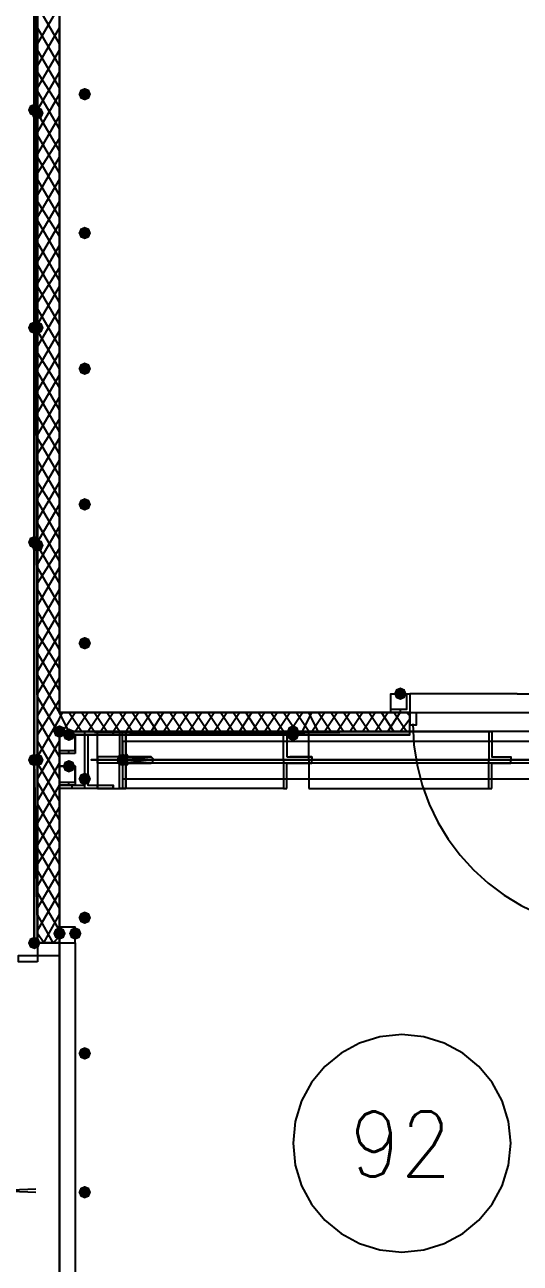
# Model space of a CAD drawing. Header units: millimetres. Extents: x 0 to 420, y 0 to 297.
# Drawn here: x 104.01 to 110.66, y 162.92 to 179.54 of the extents above; entities that cross this region are included whole.
import ezdxf

# ---------------------------------------------------------------- set-up
doc = ezdxf.new("R2010")
doc.units = ezdxf.units.MM
doc.layers.get('0').update_dxf_attribs({"linetype": 'CONTINUOUS'})
doc.styles.get("Standard").update_dxf_attribs({"font": 'STANDARD'})

msp = doc.modelspace()

# ---------------------------------------------------------------- hatches: boundary and pattern name
at = {"true_color": 0x000007}
h = msp.add_hatch(color=0, dxfattribs=at)
h.paths.add_polyline_path([(104.182333, 187.071), (104.14, 187.071), (104.182333, 169.672)], flags=0)
h.paths.add_polyline_path([(104.14, 187.071), (104.182333, 169.672), (104.14, 169.672)], flags=0)
for points in [[(104.902, 178.604333), (104.877129, 178.544537), (104.817333, 178.519667), (104.757538, 178.544537), (104.732667, 178.604333), (104.757537, 178.664129), (104.817333, 178.689), (104.877129, 178.664129)], [(104.902, 176.741667), (104.877129, 176.681871), (104.817333, 176.657), (104.757538, 176.681871), (104.732667, 176.741667), (104.757537, 176.801462), (104.817333, 176.826333), (104.877129, 176.801463)], [(104.902, 174.921333), (104.877129, 174.861537), (104.817333, 174.836667), (104.757538, 174.861537), (104.732667, 174.921333), (104.757537, 174.981129), (104.817333, 175.006), (104.877129, 174.981129)], [(104.902, 173.101), (104.877129, 173.041204), (104.817333, 173.016333), (104.757538, 173.041204), (104.732667, 173.101), (104.757537, 173.160796), (104.817333, 173.185667), (104.877129, 173.160796)], [(104.902, 171.238333), (104.877129, 171.178537), (104.817333, 171.153667), (104.757538, 171.178537), (104.732667, 171.238333), (104.757537, 171.298129), (104.817333, 171.323), (104.877129, 171.298129)], [(109.135333, 170.561), (109.110463, 170.501204), (109.050667, 170.476333), (108.990871, 170.501204), (108.966, 170.561), (108.990871, 170.620796), (109.050667, 170.645667), (109.110462, 170.620796)], [(104.690333, 170.010667), (104.665463, 169.950871), (104.605667, 169.926), (104.545871, 169.950871), (104.521, 170.010667), (104.545871, 170.070462), (104.605667, 170.095333), (104.665462, 170.070463)], [(104.690333, 169.587333), (104.665463, 169.527537), (104.605667, 169.502667), (104.545871, 169.527537), (104.521, 169.587333), (104.545871, 169.647129), (104.605667, 169.672), (104.665462, 169.647129)], [(105.41, 169.672), (105.385129, 169.612204), (105.325333, 169.587333), (105.265538, 169.612204), (105.240667, 169.672), (105.265537, 169.731796), (105.325333, 169.756667), (105.385129, 169.731796)], [(104.902, 169.418), (104.877129, 169.358204), (104.817333, 169.333333), (104.757538, 169.358204), (104.732667, 169.418), (104.757537, 169.477796), (104.817333, 169.502667), (104.877129, 169.477796)], [(104.902, 167.555333), (104.877129, 167.495537), (104.817333, 167.470667), (104.757538, 167.495537), (104.732667, 167.555333), (104.757537, 167.615129), (104.817333, 167.64), (104.877129, 167.615129)], [(104.563333, 167.343667), (104.538462, 167.283871), (104.478667, 167.259), (104.418871, 167.283871), (104.394, 167.343667), (104.418871, 167.403462), (104.478667, 167.428333), (104.538462, 167.403463)], [(104.775, 167.343667), (104.750129, 167.283871), (104.690333, 167.259), (104.630538, 167.283871), (104.605667, 167.343667), (104.630537, 167.403462), (104.690333, 167.428333), (104.750129, 167.403463)], [(104.902, 165.735), (104.877129, 165.675204), (104.817333, 165.650333), (104.757538, 165.675204), (104.732667, 165.735), (104.757537, 165.794796), (104.817333, 165.819667), (104.877129, 165.794796)], [(104.902, 163.872333), (104.877129, 163.812537), (104.817333, 163.787667), (104.757538, 163.812537), (104.732667, 163.872333), (104.757537, 163.932129), (104.817333, 163.957), (104.877129, 163.932129)]]:
    msp.add_hatch(color=0, dxfattribs=at).paths.add_polyline_path(points, flags=0)
at = {"true_color": 0x0000fe}
for points in [[(104.224667, 178.392667), (104.199796, 178.332871), (104.14, 178.308), (104.080204, 178.332871), (104.055333, 178.392667), (104.080204, 178.452462), (104.14, 178.477333), (104.199796, 178.452463)], [(104.267, 178.350333), (104.242129, 178.290537), (104.182333, 178.265667), (104.122538, 178.290537), (104.097667, 178.350333), (104.122537, 178.410129), (104.182333, 178.435), (104.242129, 178.410129)], [(104.224667, 175.471667), (104.199796, 175.411871), (104.14, 175.387), (104.080204, 175.411871), (104.055333, 175.471667), (104.080204, 175.531462), (104.14, 175.556333), (104.199796, 175.531463)], [(104.267, 175.471667), (104.242129, 175.411871), (104.182333, 175.387), (104.122538, 175.411871), (104.097667, 175.471667), (104.122537, 175.531462), (104.182333, 175.556333), (104.242129, 175.531463)], [(104.224667, 172.593), (104.199796, 172.533204), (104.14, 172.508333), (104.080204, 172.533204), (104.055333, 172.593), (104.080204, 172.652796), (104.14, 172.677667), (104.199796, 172.652796)], [(104.267, 172.550667), (104.242129, 172.490871), (104.182333, 172.466), (104.122538, 172.490871), (104.097667, 172.550667), (104.122537, 172.610462), (104.182333, 172.635333), (104.242129, 172.610463)], [(104.563333, 170.053), (104.538462, 169.993204), (104.478667, 169.968333), (104.418871, 169.993204), (104.394, 170.053), (104.418871, 170.112796), (104.478667, 170.137667), (104.538462, 170.112796)], [(107.696, 170.053), (107.671129, 169.993204), (107.611333, 169.968333), (107.551537, 169.993204), (107.526667, 170.053), (107.551537, 170.112796), (107.611333, 170.137667), (107.671129, 170.112796)], [(107.696, 170.010667), (107.671129, 169.950871), (107.611333, 169.926), (107.551537, 169.950871), (107.526667, 170.010667), (107.551537, 170.070462), (107.611333, 170.095333), (107.671129, 170.070463)], [(104.224667, 169.672), (104.199796, 169.612204), (104.14, 169.587333), (104.080204, 169.612204), (104.055333, 169.672), (104.080204, 169.731796), (104.14, 169.756667), (104.199796, 169.731796)], [(104.267, 169.672), (104.242129, 169.612204), (104.182333, 169.587333), (104.122538, 169.612204), (104.097667, 169.672), (104.122537, 169.731796), (104.182333, 169.756667), (104.242129, 169.731796)], [(104.224667, 167.216667), (104.199796, 167.156871), (104.14, 167.132), (104.080204, 167.156871), (104.055333, 167.216667), (104.080204, 167.276462), (104.14, 167.301333), (104.199796, 167.276463)], [(104.224667, 167.216667), (104.199796, 167.156871), (104.14, 167.132), (104.080204, 167.156871), (104.055333, 167.216667), (104.080204, 167.276462), (104.14, 167.301333), (104.199796, 167.276463)]]:
    msp.add_hatch(color=0, dxfattribs=at).paths.add_polyline_path(points, flags=0)
at = {"true_color": 0x000007}
h = msp.add_hatch(color=0, dxfattribs=at)
h.paths.add_polyline_path([(109.177667, 170.053), (104.478667, 170.053), (109.177667, 170.010667)], flags=0)
h.paths.add_polyline_path([(104.478667, 170.053), (109.177667, 170.010667), (104.478667, 170.010667)], flags=0)
at = {"true_color": 0x000062}
h = msp.add_hatch(color=0, dxfattribs=at)
h.paths.add_polyline_path([(105.367667, 170.053), (105.367667, 170.010667)], flags=0)
h.paths.add_polyline_path([(105.367667, 170.010667), (105.367667, 170.053)], flags=0)
h = msp.add_hatch(color=0, dxfattribs=at)
h.paths.add_polyline_path([(105.367667, 170.010667), (105.367667, 169.799)], flags=0)
h.paths.add_polyline_path([(105.367667, 169.799), (105.367667, 170.010667)], flags=0)
at = {"true_color": 0x000007}
h = msp.add_hatch(color=0, dxfattribs=at)
h.paths.add_polyline_path([(104.182333, 169.672), (104.14, 169.672), (104.182333, 167.216667)], flags=0)
h.paths.add_polyline_path([(104.14, 169.672), (104.182333, 167.216667), (104.14, 167.216667)], flags=0)
at = {"true_color": 0x000062}
h = msp.add_hatch(color=0, dxfattribs=at)
h.paths.add_polyline_path([(105.367667, 169.799), (105.367667, 169.756667)], flags=0)
h.paths.add_polyline_path([(105.367667, 169.756667), (105.367667, 169.799)], flags=0)
h = msp.add_hatch(color=0, dxfattribs=at)
h.paths.add_polyline_path([(105.41, 169.714333), (105.367667, 169.756667)], flags=0)
h.paths.add_polyline_path([(105.367667, 169.756667), (105.41, 169.714333), (105.367667, 169.714333)], flags=0)
h.paths.add_polyline_path([(105.41, 169.714333), (105.367667, 169.714333)], flags=0)
h.paths.add_polyline_path([(105.367667, 169.714333), (105.41, 169.714333)], flags=0)
h.paths.add_polyline_path([(105.41, 169.714333), (105.367667, 169.714333)], flags=0)
h.paths.add_polyline_path([(105.41, 169.714333), (105.367667, 169.714333)], flags=0)
h = msp.add_hatch(color=0, dxfattribs=at)
h.paths.add_polyline_path([(105.367667, 169.714333), (105.41, 169.714333)], flags=0)
h.paths.add_polyline_path([(105.41, 169.714333), (105.367667, 169.714333)], flags=0)
h = msp.add_hatch(color=0, dxfattribs=at)
h.paths.add_polyline_path([(105.664, 169.714333), (105.367667, 169.714333)], flags=0)
h.paths.add_polyline_path([(105.664, 169.714333), (105.367667, 169.714333), (105.41, 169.714333)], flags=0)
h = msp.add_hatch(color=0, dxfattribs=at)
h.paths.add_polyline_path([(105.367667, 169.714333), (105.706333, 169.714333)], flags=0)
h.paths.add_polyline_path([(105.706333, 169.714333), (105.367667, 169.714333)], flags=0)
h.paths.add_polyline_path([(105.706333, 169.714333), (105.367667, 169.714333)], flags=0)
h.paths.add_polyline_path([(105.367667, 169.714333), (105.706333, 169.714333)], flags=0)
h.paths.add_polyline_path([(105.706333, 169.714333), (105.367667, 169.714333)], flags=0)
h.paths.add_polyline_path([(105.706333, 169.714333), (105.367667, 169.714333)], flags=0)
h = msp.add_hatch(color=0, dxfattribs=at)
h.paths.add_polyline_path([(105.706333, 169.714333), (105.367667, 169.714333), (105.748667, 169.672)], flags=0)
h.paths.add_polyline_path([(105.367667, 169.714333), (105.748667, 169.672), (105.367667, 169.672)], flags=0)
h.paths.add_polyline_path([(105.748667, 169.672), (105.367667, 169.672)], flags=0)
h.paths.add_polyline_path([(105.367667, 169.672), (105.748667, 169.672)], flags=0)
h.paths.add_polyline_path([(105.748667, 169.672), (105.367667, 169.672)], flags=0)
h.paths.add_polyline_path([(105.748667, 169.672), (105.367667, 169.672)], flags=0)
h = msp.add_hatch(color=0, dxfattribs=at)
h.paths.add_polyline_path([(105.367667, 169.672), (105.748667, 169.672)], flags=0)
h.paths.add_polyline_path([(105.748667, 169.672), (105.367667, 169.672)], flags=0)
h.paths.add_polyline_path([(105.748667, 169.672), (105.367667, 169.672)], flags=0)
h.paths.add_polyline_path([(105.367667, 169.672), (105.748667, 169.672)], flags=0)
h = msp.add_hatch(color=0, dxfattribs=at)
h.paths.add_polyline_path([(105.748667, 169.672), (105.367667, 169.672), (105.706333, 169.629667)], flags=0)
h.paths.add_polyline_path([(105.367667, 169.672), (105.706333, 169.629667), (105.367667, 169.629667)], flags=0)
h.paths.add_polyline_path([(105.706333, 169.629667), (105.367667, 169.629667)], flags=0)
h.paths.add_polyline_path([(105.367667, 169.629667), (105.706333, 169.629667)], flags=0)
h.paths.add_polyline_path([(105.706333, 169.629667), (105.367667, 169.629667)], flags=0)
h.paths.add_polyline_path([(105.706333, 169.629667), (105.367667, 169.629667)], flags=0)
h.paths.add_polyline_path([(105.367667, 169.629667), (105.706333, 169.629667)], flags=0)
h.paths.add_polyline_path([(105.706333, 169.629667), (105.367667, 169.629667)], flags=0)
msp.add_hatch(color=0, dxfattribs=at).paths.add_polyline_path([(105.706333, 169.714333), (105.664, 169.714333)], flags=0)
h = msp.add_hatch(color=0, dxfattribs=at)
h.paths.add_polyline_path([(105.664, 169.714333), (105.706333, 169.714333)], flags=0)
h.paths.add_polyline_path([(105.706333, 169.714333), (105.664, 169.714333)], flags=0)
h = msp.add_hatch(color=0, dxfattribs=at)
h.paths.add_polyline_path([(105.41, 169.629667), (105.367667, 169.629667)], flags=0)
h.paths.add_polyline_path([(105.41, 169.629667), (105.367667, 169.629667)], flags=0)
h.paths.add_polyline_path([(105.367667, 169.629667), (105.41, 169.629667)], flags=0)
h.paths.add_polyline_path([(105.41, 169.629667), (105.367667, 169.629667)], flags=0)
h.paths.add_polyline_path([(105.41, 169.629667), (105.367667, 169.629667)], flags=0)
h.paths.add_polyline_path([(105.367667, 169.629667), (105.41, 169.629667)], flags=0)
h.paths.add_polyline_path([(105.41, 169.629667), (105.367667, 169.629667)], flags=0)
h.paths.add_polyline_path([(105.41, 169.629667), (105.367667, 169.629667), (105.664, 169.629667)], flags=0)
h = msp.add_hatch(color=0, dxfattribs=at)
h.paths.add_polyline_path([(105.367667, 169.587333), (105.367667, 169.629667)], flags=0)
h.paths.add_polyline_path([(105.367667, 169.587333), (105.367667, 169.629667), (105.41, 169.629667)], flags=0)
h = msp.add_hatch(color=0, dxfattribs=at)
h.paths.add_polyline_path([(105.367667, 169.587333), (105.367667, 169.545)], flags=0)
h.paths.add_polyline_path([(105.367667, 169.545), (105.367667, 169.587333)], flags=0)
h = msp.add_hatch(color=0, dxfattribs=at)
h.paths.add_polyline_path([(105.367667, 169.545), (105.367667, 169.333333)], flags=0)
h.paths.add_polyline_path([(105.367667, 169.333333), (105.367667, 169.545)], flags=0)
h = msp.add_hatch(color=0, dxfattribs=at)
h.paths.add_polyline_path([(105.664, 169.629667), (105.706333, 169.629667)], flags=0)
h.paths.add_polyline_path([(105.706333, 169.629667), (105.664, 169.629667)], flags=0)
h.paths.add_polyline_path([(105.706333, 169.629667), (105.664, 169.629667)], flags=0)
h = msp.add_hatch(color=0, dxfattribs=at)
h.paths.add_polyline_path([(105.367667, 169.333333), (105.367667, 169.291)], flags=0)
h.paths.add_polyline_path([(105.367667, 169.291), (105.367667, 169.333333)], flags=0)

# ---------------------------------------------------------------- linework, layer by layer
at = {"color": 0, "true_color": 0x000007}
for points in [[(104.182333, 222.504), (104.182333, 167.216667)], [(104.478667, 170.307), (104.478667, 187.409667)], [(104.182333, 169.672), (104.182333, 187.071), (104.182333, 169.672), (104.14, 187.071)], [(104.182333, 179.281667), (104.478667, 179.789667)], [(104.478667, 179.281667), (104.182333, 179.789667)], [(104.182333, 178.985333), (104.478667, 179.493333)], [(104.478667, 178.985333), (104.182333, 179.493333)], [(104.182333, 178.689), (104.478667, 179.197)], [(104.478667, 178.689), (104.182333, 179.197)], [(104.182333, 178.392667), (104.478667, 178.900667)], [(104.478667, 178.435), (104.182333, 178.900667)], [(104.478667, 178.138667), (104.182333, 178.646667)], [(104.182333, 178.096333), (104.478667, 178.604333)], [(104.478667, 177.842333), (104.182333, 178.350333)], [(104.182333, 177.8), (104.478667, 178.308)], [(104.478667, 177.546), (104.182333, 178.054)], [(104.182333, 177.546), (104.478667, 178.011667)], [(104.182333, 177.249667), (104.478667, 177.757667)], [(104.478667, 177.249667), (104.182333, 177.757667)], [(104.182333, 176.953333), (104.478667, 177.461333)], [(104.478667, 176.953333), (104.182333, 177.461333)], [(104.182333, 176.657), (104.478667, 177.165)], [(104.478667, 176.699333), (104.182333, 177.165)], [(104.478667, 176.403), (104.182333, 176.911)], [(104.182333, 176.360667), (104.478667, 176.868667)], [(104.478667, 176.106667), (104.182333, 176.614667)], [(104.182333, 176.064333), (104.478667, 176.572333)], [(104.478667, 175.810333), (104.182333, 176.318333)], [(104.182333, 175.810333), (104.478667, 176.276)], [(104.182333, 175.514), (104.478667, 176.022)], [(104.478667, 175.514), (104.182333, 176.022)], [(104.182333, 175.217667), (104.478667, 175.725667)], [(104.478667, 175.217667), (104.182333, 175.725667)], [(104.182333, 174.921333), (104.478667, 175.429333)], [(104.478667, 174.921333), (104.182333, 175.429333)], [(104.182333, 174.625), (104.478667, 175.133)], [(104.478667, 174.667333), (104.182333, 175.133)], [(104.478667, 174.371), (104.182333, 174.879)], [(104.182333, 174.328667), (104.478667, 174.836667)], [(104.478667, 174.074667), (104.182333, 174.582667)], [(104.182333, 174.032333), (104.478667, 174.540333)], [(104.478667, 173.778333), (104.182333, 174.286333)], [(104.182333, 173.778333), (104.478667, 174.244)], [(104.182333, 173.482), (104.478667, 173.99)], [(104.478667, 173.482), (104.182333, 173.99)], [(104.182333, 173.185667), (104.478667, 173.693667)], [(104.478667, 173.185667), (104.182333, 173.693667)], [(104.182333, 172.889333), (104.478667, 173.397333)], [(104.478667, 172.931667), (104.182333, 173.397333)], [(104.478667, 172.635333), (104.182333, 173.143333)], [(104.182333, 172.593), (104.478667, 173.101)], [(104.478667, 172.339), (104.182333, 172.847)], [(104.182333, 172.296667), (104.478667, 172.804667)], [(104.478667, 172.042667), (104.182333, 172.550667)], [(104.182333, 172.042667), (104.478667, 172.508333)], [(104.182333, 171.746333), (104.478667, 172.254333)], [(104.478667, 171.746333), (104.182333, 172.254333)], [(104.182333, 171.45), (104.478667, 171.958)], [(104.478667, 171.45), (104.182333, 171.958)], [(104.182333, 171.153667), (104.478667, 171.661667)], [(104.478667, 171.153667), (104.182333, 171.661667)], [(104.182333, 170.857333), (104.478667, 171.365333)], [(104.478667, 170.899667), (104.182333, 171.365333)], [(104.478667, 170.603333), (104.182333, 171.111333)], [(104.182333, 170.561), (104.478667, 171.069)], [(104.478667, 170.307), (104.182333, 170.815)], [(104.182333, 170.264667), (104.478667, 170.772667)], [(104.478667, 170.010667), (104.182333, 170.518667)], [(110.617, 170.561), (109.177667, 170.561), (109.177667, 170.434)], [(110.617, 170.561), (112.098667, 170.561), (112.310333, 170.561), (112.310333, 170.349333), (112.098667, 170.349333), (112.098667, 170.561), (112.310333, 170.561), (112.310333, 170.307), (112.098667, 170.307), (112.098667, 170.561), (112.098667, 170.434)], [(104.182333, 170.010667), (104.478667, 170.476333)], [(109.050667, 170.349333), (109.050667, 170.307)], [(109.177667, 170.434), (109.177667, 170.307), (110.617, 170.307)], [(110.617, 170.307), (112.098667, 170.307), (112.098667, 170.434)], [(104.182333, 169.714333), (104.478667, 170.222333)], [(104.478667, 169.714333), (104.182333, 170.222333)], [(104.478667, 170.222333), (104.521, 170.307)], [(104.605667, 170.053), (104.478667, 170.307)], [(109.177667, 170.307), (104.478667, 170.307)], [(104.521, 170.053), (104.690333, 170.307)], [(104.775, 170.053), (104.605667, 170.307)], [(104.690333, 170.053), (104.859667, 170.307)], [(104.944333, 170.053), (104.775, 170.307)], [(104.859667, 170.053), (105.029, 170.307)], [(105.113667, 170.053), (104.944333, 170.307)], [(105.029, 170.053), (105.198333, 170.307)], [(105.283, 170.053), (105.113667, 170.307)], [(105.198333, 170.053), (105.367667, 170.307)], [(105.452333, 170.053), (105.283, 170.307)], [(105.367667, 170.053), (105.537, 170.307)], [(105.621667, 170.053), (105.452333, 170.307)], [(105.537, 170.053), (105.706333, 170.307)], [(105.791, 170.053), (105.621667, 170.307)], [(105.706333, 170.053), (105.875667, 170.307)], [(105.960333, 170.053), (105.791, 170.307)], [(105.875667, 170.053), (106.045, 170.307)], [(106.129667, 170.053), (105.960333, 170.307)], [(106.045, 170.053), (106.214333, 170.307)], [(106.299, 170.053), (106.129667, 170.307)], [(106.214333, 170.053), (106.383667, 170.307)], [(106.468333, 170.053), (106.299, 170.307)], [(106.383667, 170.053), (106.553, 170.307)], [(106.637667, 170.053), (106.468333, 170.307)], [(106.553, 170.053), (106.722333, 170.307)], [(106.807, 170.053), (106.637667, 170.307)], [(106.722333, 170.053), (106.891667, 170.307)], [(106.976333, 170.053), (106.807, 170.307)], [(106.891667, 170.053), (107.061, 170.307)], [(107.145667, 170.053), (106.976333, 170.307)], [(107.061, 170.053), (107.230333, 170.307)], [(107.315, 170.053), (107.145667, 170.307)], [(107.230333, 170.053), (107.399667, 170.307)], [(107.484333, 170.053), (107.315, 170.307)], [(107.399667, 170.053), (107.569, 170.307)], [(107.653667, 170.053), (107.484333, 170.307)], [(107.569, 170.053), (107.738333, 170.307)], [(107.823, 170.053), (107.653667, 170.307)], [(107.738333, 170.053), (107.865333, 170.307)], [(107.95, 170.053), (107.823, 170.307)], [(107.865333, 170.053), (108.034667, 170.307)], [(108.119333, 170.053), (107.95, 170.307)], [(108.034667, 170.053), (108.204, 170.307)], [(108.288667, 170.053), (108.119333, 170.307)], [(108.204, 170.053), (108.373333, 170.307)], [(108.458, 170.053), (108.288667, 170.307)], [(108.373333, 170.053), (108.542667, 170.307)], [(108.627333, 170.053), (108.458, 170.307)], [(108.542667, 170.053), (108.712, 170.307)], [(108.796667, 170.053), (108.627333, 170.307)], [(108.712, 170.053), (108.881333, 170.307)], [(108.966, 170.053), (108.796667, 170.307)], [(108.881333, 170.053), (109.050667, 170.307)], [(109.135333, 170.053), (108.966, 170.307)], [(109.050667, 170.053), (109.177667, 170.222333)], [(109.177667, 170.264667), (109.135333, 170.307)], [(109.177667, 170.053), (109.177667, 170.137667), (109.177667, 170.307)], [(109.22, 170.158833), (109.234316, 169.875327), (109.276334, 169.600011), (109.344661, 169.334278), (109.437903, 169.079521), (109.554666, 168.837136), (109.693556, 168.608516), (109.85318, 168.395054), (110.032144, 168.198144), (110.229054, 168.01918), (110.442516, 167.859556), (110.671136, 167.720666), (110.913521, 167.603903), (111.168278, 167.510661), (111.434011, 167.442334), (111.709327, 167.400316), (111.992833, 167.386)], [(104.478667, 170.053), (109.177667, 170.053), (104.478667, 170.010667), (109.177667, 170.010667)], [(104.478667, 170.010667), (104.478667, 170.053)], [(104.478667, 170.053), (109.177667, 170.053)], [(104.478667, 167.216667), (104.478667, 170.053)], [(104.648, 170.010667), (104.648, 170.053)], [(104.817333, 169.291), (104.817333, 170.053)], [(104.986667, 170.010667), (104.986667, 170.053)], [(105.325333, 169.672), (105.325333, 170.053), (105.283, 170.053), (105.283, 170.010667), (105.283, 169.756667), (105.283, 169.714333), (105.240667, 169.714333), (105.029, 169.714333), (104.986667, 169.714333), (104.986667, 169.672), (105.325333, 169.672), (107.484333, 169.672), (107.484333, 170.053), (105.325333, 170.053)], [(105.367667, 169.672), (104.986667, 169.672), (104.986667, 170.053), (105.367667, 170.053)], [(105.198333, 170.010667), (105.198333, 170.053)], [(107.484333, 169.672), (107.484333, 170.053), (105.367667, 170.053)], [(107.484333, 170.053), (107.526667, 170.053)], [(107.526667, 170.053), (107.526667, 170.010667), (107.526667, 169.756667), (107.526667, 169.714333)], [(109.177667, 170.053), (109.177667, 170.137667)], [(110.236, 170.053), (110.278333, 170.053)], [(110.278333, 170.053), (110.278333, 170.010667), (110.278333, 169.756667), (110.278333, 169.714333), (110.532333, 169.714333), (110.532333, 169.672)], [(104.182333, 169.418), (104.478667, 169.926)], [(104.478667, 169.418), (104.182333, 169.926)], [(105.325333, 169.926), (105.325333, 169.672), (105.325333, 169.714333), (105.325333, 169.926), (115.951, 169.926), (115.951, 169.672), (105.325333, 169.672), (105.325333, 169.714333)], [(104.14, 167.216667), (104.14, 169.672), (104.182333, 167.216667), (104.182333, 169.672)], [(104.605667, 169.756667), (104.605667, 169.799)], [(105.325333, 169.672), (105.325333, 169.291), (105.283, 169.291), (105.283, 169.333333), (105.283, 169.587333), (105.283, 169.629667), (105.240667, 169.629667), (105.029, 169.629667), (104.986667, 169.629667), (104.986667, 169.672), (105.325333, 169.672), (107.484333, 169.672), (107.484333, 169.291), (105.325333, 169.291)], [(105.367667, 169.672), (104.986667, 169.672), (104.986667, 169.291), (105.367667, 169.291)], [(115.951, 169.629667), (115.951, 169.672), (115.951, 169.629667), (105.325333, 169.629667), (105.325333, 169.672), (115.951, 169.672)], [(107.484333, 169.672), (105.367667, 169.672)], [(107.484333, 169.672), (107.484333, 169.291), (105.367667, 169.291)], [(107.484333, 169.672), (105.367667, 169.672)], [(105.706333, 169.714333), (105.41, 169.714333)], [(107.865333, 169.672), (107.484333, 169.672)], [(107.865333, 169.672), (107.484333, 169.672)], [(107.526667, 169.714333), (107.569, 169.714333), (107.865333, 169.714333), (107.569, 169.714333)], [(107.865333, 169.714333), (107.865333, 169.672)], [(107.865333, 169.629667), (107.865333, 169.672)], [(110.532333, 169.672), (110.236, 169.672)], [(110.532333, 169.672), (110.236, 169.672)], [(110.278333, 169.291), (110.278333, 169.333333), (110.278333, 169.587333), (110.278333, 169.629667), (110.532333, 169.629667), (110.532333, 169.672)], [(104.182333, 169.121667), (104.478667, 169.629667)], [(104.478667, 169.121667), (104.182333, 169.629667)], [(105.325333, 169.629667), (105.325333, 169.460333), (105.325333, 169.418), (115.951, 169.418), (115.951, 169.460333), (115.951, 169.629667), (115.951, 169.418)], [(105.706333, 169.629667), (105.41, 169.629667)], [(107.526667, 169.291), (107.526667, 169.333333), (107.526667, 169.587333), (107.526667, 169.629667)], [(107.526667, 169.629667), (107.569, 169.629667), (107.865333, 169.629667), (107.569, 169.629667)], [(104.478667, 168.867667), (104.182333, 169.375667)], [(104.182333, 168.825333), (104.478667, 169.333333)], [(104.478667, 169.291), (104.478667, 169.333333)], [(104.605667, 169.333333), (104.605667, 169.375667)], [(104.648, 169.291), (104.648, 169.333333)], [(104.986667, 169.291), (104.986667, 169.333333)], [(105.198333, 169.291), (105.198333, 169.333333)], [(107.484333, 169.291), (107.526667, 169.291)], [(110.236, 169.291), (110.278333, 169.291)], [(104.478667, 168.571333), (104.182333, 169.079333)], [(104.182333, 168.529), (104.478667, 169.037)], [(104.478667, 168.275), (104.182333, 168.783)], [(104.182333, 168.275), (104.478667, 168.740667)], [(104.182333, 167.978667), (104.478667, 168.486667)], [(104.478667, 167.978667), (104.182333, 168.486667)], [(104.182333, 167.682333), (104.478667, 168.190333)], [(104.478667, 167.682333), (104.182333, 168.190333)], [(104.182333, 167.386), (104.478667, 167.894)], [(104.478667, 167.386), (104.182333, 167.894)], [(104.394, 167.216667), (104.182333, 167.597667)], [(104.267, 167.216667), (104.478667, 167.597667)], [(104.267, 167.216667), (104.182333, 167.343667)], [(104.182333, 167.216667), (104.478667, 167.216667)], [(104.394, 167.216667), (104.478667, 167.301333)], [(104.478667, 163.872333), (104.478667, 167.216667), (104.605667, 167.216667)], [(104.605667, 167.216667), (104.690333, 167.216667), (104.690333, 163.872333)], [(100.965, 167.0685), (100.981501, 166.741711), (101.029935, 166.424361), (101.108693, 166.118058), (101.216171, 165.824408), (101.35076, 165.545017), (101.510855, 165.281493), (101.694849, 165.035441), (101.901136, 164.808469), (102.128108, 164.602182), (102.374159, 164.418188), (102.637684, 164.258093), (102.917074, 164.123504), (103.210724, 164.016027), (103.517028, 163.937268), (103.834377, 163.888835), (104.161167, 163.872333)], [(110.532333, 164.5285), (110.502661, 164.822842), (110.41756, 165.096993), (110.282903, 165.34508), (110.104563, 165.56123), (109.888413, 165.73957), (109.640326, 165.874227), (109.366175, 165.959328), (109.071833, 165.989), (108.777492, 165.959328), (108.503341, 165.874227), (108.255254, 165.73957), (108.039104, 165.56123), (107.860764, 165.34508), (107.726107, 165.096993), (107.641005, 164.822842), (107.611333, 164.5285)], [(107.611333, 164.5285), (107.641005, 164.234158), (107.726107, 163.960007), (107.860764, 163.71192), (108.039104, 163.49577), (108.255254, 163.31743), (108.503341, 163.182773), (108.777492, 163.097672), (109.071833, 163.068), (109.366175, 163.097672), (109.640326, 163.182773), (109.888413, 163.31743), (110.104563, 163.49577), (110.282903, 163.71192), (110.41756, 163.960007), (110.502661, 164.234158), (110.532333, 164.5285)], [(104.161167, 163.914667), (103.834377, 163.898165), (103.517028, 163.849732), (103.210724, 163.770973), (102.917074, 163.663496), (102.637684, 163.528907), (102.374159, 163.368812), (102.128108, 163.184818), (101.901136, 162.978531), (101.694849, 162.751559), (101.510855, 162.505507), (101.35076, 162.241983), (101.216171, 161.962592), (101.108693, 161.668942), (101.029935, 161.362639), (100.981501, 161.045289), (100.965, 160.7185)], [(104.605667, 160.528), (104.478667, 160.528), (104.478667, 163.872333)], [(104.690333, 163.872333), (104.690333, 160.528), (104.605667, 160.528)]]:
    msp.add_lwpolyline(points, dxfattribs=at)
at = {"color": 0, "true_color": 0x000098}
msp.add_lwpolyline([(116.797667, 187.409667), (104.478667, 187.409667), (104.478667, 170.307), (116.797667, 170.307)], close=True, dxfattribs=at)
at = {"color": 0, "true_color": 0x000007}
for points in [[(104.182333, 187.071), (104.14, 187.071), (104.182333, 169.672)], [(104.14, 187.071), (104.182333, 169.672), (104.14, 169.672)], [(104.182333, 169.672), (104.182333, 187.071), (104.14, 187.071), (104.14, 169.672)], [(104.182333, 169.672), (104.182333, 187.071), (104.14, 187.071), (104.14, 169.672)], [(108.923667, 170.561), (109.135333, 170.561), (109.135333, 170.349333), (108.923667, 170.349333), (108.923667, 170.561), (109.177667, 170.561), (109.177667, 170.307), (108.923667, 170.307)], [(109.262333, 170.307), (109.262333, 170.222333), (109.262333, 170.137667), (109.177667, 170.137667), (109.177667, 170.307)], [(109.177667, 170.307), (109.177667, 170.137667)], [(109.177667, 170.053), (104.478667, 170.053), (109.177667, 170.010667)], [(104.478667, 170.053), (109.177667, 170.010667), (104.478667, 170.010667)], [(105.198333, 169.291), (104.478667, 169.291), (104.478667, 169.333333), (104.817333, 169.333333), (104.817333, 170.010667), (104.478667, 170.010667), (104.478667, 170.053), (105.198333, 170.053), (105.198333, 170.010667), (104.859667, 170.010667), (104.859667, 169.333333), (105.198333, 169.333333)], [(109.177667, 170.053), (104.478667, 170.053), (104.478667, 170.010667), (109.177667, 170.010667)], [(109.177667, 170.053), (104.478667, 170.053), (104.478667, 170.010667), (109.177667, 170.010667)], [(104.690333, 169.756667), (104.478667, 169.756667), (104.478667, 170.010667), (104.690333, 170.010667)], [(104.690333, 169.799), (104.690333, 170.010667), (104.478667, 170.010667), (104.478667, 169.799)], [(107.823, 170.053), (110.236, 170.053), (110.236, 169.672), (107.823, 169.672)], [(104.182333, 169.672), (104.14, 169.672), (104.182333, 167.216667)], [(104.14, 169.672), (104.182333, 167.216667), (104.14, 167.216667)], [(104.14, 169.672), (104.14, 167.216667), (104.182333, 167.216667), (104.182333, 169.672)], [(104.14, 169.672), (104.14, 167.216667), (104.182333, 167.216667), (104.182333, 169.672)], [(105.664, 169.672), (104.902, 169.672)], [(107.823, 169.291), (110.236, 169.291), (110.236, 169.672), (107.823, 169.672)], [(104.690333, 169.333333), (104.478667, 169.333333), (104.478667, 169.587333), (104.690333, 169.587333)], [(104.690333, 169.375667), (104.690333, 169.587333), (104.478667, 169.587333), (104.478667, 169.375667)], [(104.690333, 167.216667), (104.690333, 167.428333), (104.478667, 167.428333), (104.478667, 167.216667), (104.690333, 167.216667), (104.690333, 167.428333), (104.478667, 167.428333), (104.478667, 167.216667)], [(104.478667, 167.216667), (104.182333, 167.216667), (104.182333, 167.047333), (104.478667, 167.047333)], [(104.478667, 167.216667), (104.182333, 167.216667)], [(104.182333, 166.962667), (103.928333, 166.962667), (103.928333, 167.047333), (104.182333, 167.047333)]]:
    msp.add_lwpolyline(points, close=True, dxfattribs=at)
at = {"color": 0, "true_color": 0x000008}
msp.add_lwpolyline([(116.797667, 157.734), (116.797667, 170.053), (104.478667, 170.053), (104.478667, 157.734)], close=True, dxfattribs=at)
at = {"color": 0, "true_color": 0x000062}
for points in [[(105.367667, 170.053), (105.367667, 170.010667)], [(105.367667, 170.010667), (105.367667, 170.053)], [(105.367667, 170.010667), (105.367667, 169.799)], [(105.367667, 169.799), (105.367667, 170.010667)], [(105.367667, 169.799), (105.367667, 169.756667)], [(105.367667, 169.756667), (105.367667, 169.799)], [(105.41, 169.714333), (105.367667, 169.756667)], [(105.367667, 169.756667), (105.41, 169.714333), (105.367667, 169.714333)], [(105.41, 169.714333), (105.367667, 169.714333)], [(105.367667, 169.714333), (105.41, 169.714333)], [(105.41, 169.714333), (105.367667, 169.714333)], [(105.41, 169.714333), (105.367667, 169.714333)], [(105.367667, 169.714333), (105.41, 169.714333)], [(105.41, 169.714333), (105.367667, 169.714333)], [(105.664, 169.714333), (105.367667, 169.714333)], [(105.664, 169.714333), (105.367667, 169.714333), (105.41, 169.714333)], [(105.367667, 169.714333), (105.706333, 169.714333)], [(105.706333, 169.714333), (105.367667, 169.714333)], [(105.706333, 169.714333), (105.367667, 169.714333)], [(105.367667, 169.714333), (105.706333, 169.714333)], [(105.706333, 169.714333), (105.367667, 169.714333)], [(105.706333, 169.714333), (105.367667, 169.714333)], [(105.706333, 169.714333), (105.367667, 169.714333), (105.748667, 169.672)], [(105.367667, 169.714333), (105.748667, 169.672), (105.367667, 169.672)], [(105.367667, 169.672), (105.748667, 169.672)], [(105.748667, 169.672), (105.367667, 169.672)], [(105.748667, 169.672), (105.367667, 169.672)], [(105.367667, 169.672), (105.748667, 169.672)], [(105.748667, 169.672), (105.367667, 169.672), (105.706333, 169.629667)], [(105.367667, 169.672), (105.706333, 169.629667), (105.367667, 169.629667)], [(105.748667, 169.672), (105.367667, 169.672)], [(105.367667, 169.672), (105.748667, 169.672)], [(105.748667, 169.672), (105.367667, 169.672)], [(105.748667, 169.672), (105.367667, 169.672)], [(105.706333, 169.714333), (105.664, 169.714333)], [(105.664, 169.714333), (105.706333, 169.714333)], [(105.706333, 169.714333), (105.664, 169.714333)], [(105.706333, 169.629667), (105.367667, 169.629667)], [(105.367667, 169.629667), (105.706333, 169.629667)], [(105.706333, 169.629667), (105.367667, 169.629667)], [(105.706333, 169.629667), (105.367667, 169.629667)], [(105.367667, 169.629667), (105.706333, 169.629667)], [(105.706333, 169.629667), (105.367667, 169.629667)], [(105.41, 169.629667), (105.367667, 169.629667)], [(105.41, 169.629667), (105.367667, 169.629667)], [(105.367667, 169.629667), (105.41, 169.629667)], [(105.41, 169.629667), (105.367667, 169.629667)], [(105.41, 169.629667), (105.367667, 169.629667)], [(105.367667, 169.629667), (105.41, 169.629667)], [(105.41, 169.629667), (105.367667, 169.629667)], [(105.41, 169.629667), (105.367667, 169.629667), (105.664, 169.629667)], [(105.367667, 169.587333), (105.367667, 169.629667)], [(105.367667, 169.587333), (105.367667, 169.629667), (105.41, 169.629667)], [(105.367667, 169.587333), (105.367667, 169.545)], [(105.367667, 169.545), (105.367667, 169.587333)], [(105.367667, 169.545), (105.367667, 169.333333)], [(105.367667, 169.333333), (105.367667, 169.545)], [(105.664, 169.629667), (105.706333, 169.629667)], [(105.706333, 169.629667), (105.664, 169.629667)], [(105.706333, 169.629667), (105.664, 169.629667)], [(105.367667, 169.333333), (105.367667, 169.291)], [(105.367667, 169.291), (105.367667, 169.333333)]]:
    msp.add_lwpolyline(points, close=True, dxfattribs=at)
for points in [[(105.367667, 170.053), (105.367667, 169.672), (105.748667, 169.672)], [(105.748667, 169.672), (105.706333, 169.714333), (105.664, 169.714333), (105.41, 169.714333), (105.367667, 169.756667), (105.367667, 169.799), (105.367667, 170.010667), (105.367667, 170.053)], [(105.748667, 169.672), (105.367667, 169.672), (105.367667, 169.291)], [(105.367667, 169.291), (105.367667, 169.333333), (105.367667, 169.545), (105.367667, 169.587333), (105.41, 169.629667), (105.664, 169.629667), (105.706333, 169.629667), (105.748667, 169.672)]]:
    msp.add_lwpolyline(points, dxfattribs=at)

# ---------------------------------------------------------------- texts
at = {"color": 0, "true_color": 0x000007, "insert": (108.373333, 164.95603), "char_height": 0.872032, "width": 1.06581688, "attachment_point": 1}
msp.add_mtext('92', dxfattribs=at)

doc.saveas('drawing.dxf')
